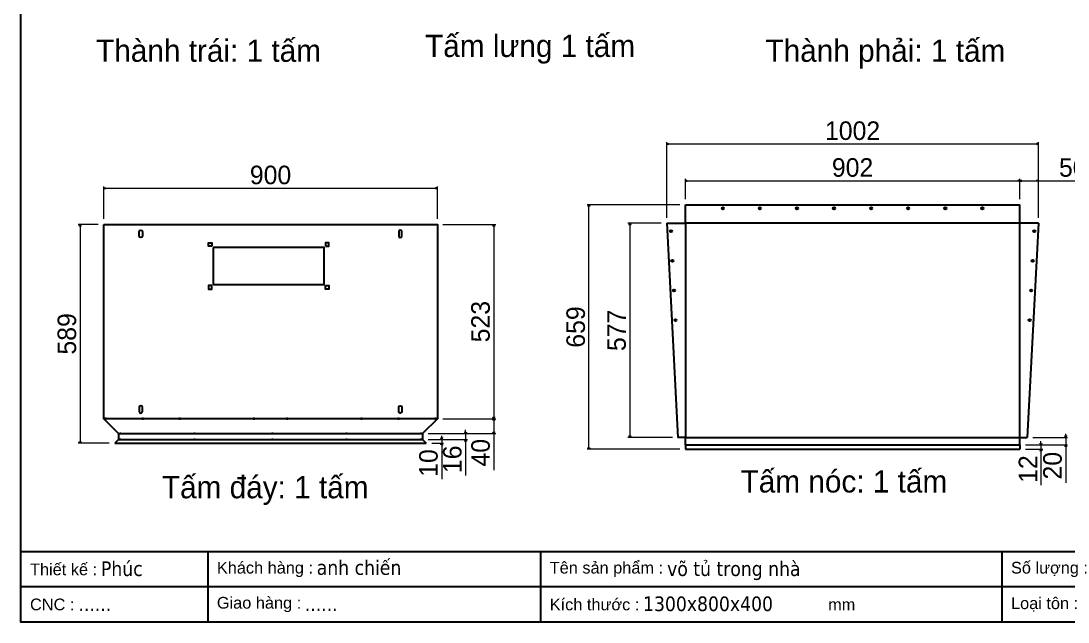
# Model space of a CAD drawing. Header units: millimetres. Extents: x 0 to 4677, y 0 to 3307.
# Drawn here: x 0 to 2824, y 0 to 1619 of the extents above; entities that cross this region are included whole.
import ezdxf
from ezdxf.enums import TextEntityAlignment as Align

# ---------------------------------------------------------------- set-up
doc = ezdxf.new("R2010")
doc.units = ezdxf.units.MM
doc.layers.add('DIM', color=253, linetype='Continuous')
doc.styles.add('Arial', font='arial.ttf')
doc.styles.add('Tahoma (Input Text)', font='tahoma.ttf')
doc.dimstyles.new('CNC', dxfattribs={"dimtxt": 50, "dimasz": 5, "dimexe": 5, "dimexo": 15, "dimgap": 10, "dimtad": 1, "dimdec": 0, "dimtxsty": 'Standard', "dimblk": 'OPEN30', "dimcen": 10, "dimclrd": 5, "dimclre": 5, "dimclrt": 3, "dimazin": 3, "dimtfac": 1, "dimtdec": 0, "dimtmove": 0, "dimatfit": 3, "dimldrblk": 'ARCHTICK', "dimlwd": 9, "dimlwe": 9})

# ---------------------------------------------------------------- blocks, each defined once
blk = doc.blocks.new('khungtenAsean2')
at = {"color": 7}
for p, q in [((2970, -1980), (0, -1980)), ((320, -1980), (320, -2100)), ((890, -1980), (890, -2100)), ((1680, -1980), (1680, -2100)), ((2020, -2040), (0, -2040))]:
    blk.add_line(p, q, dxfattribs=at)
blk.add_lwpolyline([(0, 0), (2970, 0), (2970, -2100), (0, -2100)], close=True, dxfattribs=at)
at = {"color": 2, "char_height": 20, "width": 917.634, "attachment_point": 4, "style": 'Arial'}
for s, insert in [('  Thiết kế :', (0, -2010)), ('  Khách hàng :', (320, -2010)), ('  Tên sản phẩm :', (890, -2010)), ('  Số lượng :', (1680, -2010)), ('  CNC :', (0, -2070)), ('  Giao hàng :', (320, -2070)), ('  Kích thước :', (890, -2070)), ('  Loại tôn :', (1680, -2070)), ('mm', (1382.3, -2070))]:
    blk.add_mtext(s, dxfattribs=dict(at, insert=insert))
at = {"color": 1, "style": 'Tahoma (Input Text)', "flags": 8}
for tag, p in [('#01', (137.1, -2021.3)), ('#03', (506.6, -2019.3)), ('#05', (1106.6, -2021.3)), ('#07', (1834.7, -2021.3)), ('#09', (2146.7, -2021.3)), ('#02', (98.5, -2081.3)), ('#04', (486.1, -2081.3)), ('#06', (1065.3, -2081.3)), ('#08', (1817.4, -2081.3)), ('#10', (2146.7, -2081.3))]:
    blk.add_attdef(tag, p, '', height=25, dxfattribs=at)
blk.add_attdef('#11', text='', height=25, dxfattribs=at).set_placement((2915, -2067.3), align=Align.CENTER)
blk = doc.blocks.new('*D15')
at = {"color": 0, "linetype": 'ByBlock', "lineweight": -2}
for p, q in [((223.1, 1168.6), (228.1, 1169.9)), ((228.1, 1167.2), (223.1, 1168.6)), ((223.1, 1168.6), (228.1, 1168.6)), ((1118.1, 1169.9), (1123.1, 1168.6)), ((1123.1, 1168.6), (1118.1, 1167.2)), ((1123.1, 1168.6), (1118.1, 1168.6))]:
    blk.add_line(p, q, dxfattribs=at)
at = {"layer": 'Defpoints', "color": 0, "transparency": 16777216}
for p in [(1123.1, 1168.6), (223.1, 1070.8), (1123.1, 1070.8)]:
    blk.add_point(p, dxfattribs=at)
at = {"layer": 'DIM', "color": 5, "lineweight": 9, "transparency": 16777216}
for p, q in [((223.1, 1085.8), (223.1, 1173.6)), ((228.1, 1168.6), (1118.1, 1168.6)), ((1123.1, 1085.8), (1123.1, 1173.6))]:
    blk.add_line(p, q, dxfattribs=at)
at = {"layer": 'DIM', "color": 3, "transparency": 16777216, "insert": (673.1, 1204.1), "char_height": 50, "attachment_point": 5}
blk.add_mtext('900', dxfattribs=at)
blk = doc.blocks.new('_ArchTick')
at = {"color": 0, "const_width": 0.15}
blk.add_lwpolyline([(-0.5, -0.5), (0.5, 0.5)], dxfattribs=at)
blk = doc.blocks.new('_Open30')
at = {"color": 0, "linetype": 'ByBlock', "lineweight": -2}
for p, q in [((-1, 0.27), (0, 0)), ((0, 0), (-1, -0.27)), ((0, 0), (-1, 0))]:
    blk.add_line(p, q, dxfattribs=at)
blk = doc.blocks.new('*D16')
at = {"color": 0, "linetype": 'ByBlock', "lineweight": -2}
for p, q in [((1273.8, 1065.8), (1275.2, 1070.8)), ((1275.2, 1070.8), (1276.5, 1065.8)), ((1275.2, 1070.8), (1275.2, 1065.8)), ((1275.2, 547.8), (1273.8, 552.8)), ((1276.5, 552.8), (1275.2, 547.8)), ((1275.2, 547.8), (1275.2, 552.8))]:
    blk.add_line(p, q, dxfattribs=at)
at = {"layer": 'Defpoints', "color": 0, "transparency": 16777216}
for p in [(1123.1, 1070.8), (1123.1, 547.8), (1275.2, 547.8)]:
    blk.add_point(p, dxfattribs=at)
at = {"layer": 'DIM', "color": 5, "lineweight": 9, "transparency": 16777216}
for p, q in [((1138.1, 1070.8), (1280.2, 1070.8)), ((1275.2, 1065.8), (1275.2, 552.8)), ((1138.1, 547.8), (1280.2, 547.8))]:
    blk.add_line(p, q, dxfattribs=at)
at = {"layer": 'DIM', "color": 3, "transparency": 16777216, "insert": (1239.6, 809.3), "char_height": 50, "attachment_point": 5, "rotation": 90}
blk.add_mtext('523', dxfattribs=at)
blk = doc.blocks.new('A$C69525F90')
at = {"color": 2}
for p, q in [((14.7, 8.6), (3.2, 8.6)), ((3.2, 0.1), (14.7, 0.1))]:
    blk.add_line(p, q, dxfattribs=at)
for centre, start, end in [((3.2, 4.3), 90, 270), ((14.7, 4.3), 270, 90)]:
    blk.add_arc(centre, 4.25, start, end, dxfattribs=at)
blk = doc.blocks.new('*D17')
at = {"color": 0, "linetype": 'ByBlock', "lineweight": -2}
for p, q in [((1273.8, 542.8), (1275.2, 547.8)), ((1275.2, 547.8), (1276.5, 542.8)), ((1275.2, 547.8), (1275.2, 542.8)), ((1275.2, 507.8), (1273.8, 512.8)), ((1276.5, 512.8), (1275.2, 507.8)), ((1275.2, 507.8), (1275.2, 512.8))]:
    blk.add_line(p, q, dxfattribs=at)
at = {"layer": 'Defpoints', "color": 0, "transparency": 16777216}
for p in [(1123.1, 547.8), (1083.1, 507.8), (1275.2, 507.8)]:
    blk.add_point(p, dxfattribs=at)
at = {"layer": 'DIM', "color": 5, "lineweight": 9, "transparency": 16777216}
for p, q in [((1138.1, 547.8), (1280.2, 547.8)), ((1275.2, 542.8), (1275.2, 512.8)), ((1098.1, 507.8), (1280.2, 507.8)), ((1275.2, 507.8), (1275.2, 409.3))]:
    blk.add_line(p, q, dxfattribs=at)
at = {"layer": 'DIM', "color": 3, "transparency": 16777216, "insert": (1239.7, 456.1), "char_height": 50, "attachment_point": 5, "rotation": 90}
blk.add_mtext('40', dxfattribs=at)
blk = doc.blocks.new('*D18')
at = {"color": 0, "linetype": 'ByBlock', "lineweight": -2}
for p, q in [((1198.9, 507.8), (1197.6, 512.8)), ((1200.3, 512.8), (1198.9, 507.8)), ((1198.9, 507.8), (1198.9, 512.8)), ((1197.6, 486.8), (1198.9, 491.8)), ((1198.9, 491.8), (1200.3, 486.8)), ((1198.9, 491.8), (1198.9, 486.8))]:
    blk.add_line(p, q, dxfattribs=at)
at = {"layer": 'Defpoints', "color": 0, "transparency": 16777216}
for p in [(1083.1, 507.8), (1083.1, 491.8), (1198.9, 491.8)]:
    blk.add_point(p, dxfattribs=at)
at = {"layer": 'DIM', "color": 5, "lineweight": 9, "transparency": 16777216}
for p, q in [((1198.9, 512.8), (1198.9, 517.8)), ((1098.1, 507.8), (1203.9, 507.8)), ((1098.1, 491.8), (1203.9, 491.8)), ((1198.9, 507.8), (1198.9, 491.8)), ((1198.9, 486.8), (1198.9, 394.9))]:
    blk.add_line(p, q, dxfattribs=at)
at = {"layer": 'DIM', "color": 3, "transparency": 16777216, "insert": (1163.4, 438.4), "char_height": 50, "attachment_point": 5, "rotation": 90}
blk.add_mtext('16', dxfattribs=at)
blk = doc.blocks.new('*D19')
at = {"color": 0, "linetype": 'ByBlock', "lineweight": -2}
for p, q in [((1134.6, 491.8), (1133.3, 496.8)), ((1133.3, 476.8), (1134.6, 481.8)), ((1136, 496.8), (1134.6, 491.8)), ((1134.6, 491.8), (1134.6, 496.8)), ((1134.6, 481.8), (1136, 476.8)), ((1134.6, 481.8), (1134.6, 476.8))]:
    blk.add_line(p, q, dxfattribs=at)
at = {"layer": 'Defpoints', "color": 0, "transparency": 16777216}
for p in [(1083.1, 491.8), (1093.1, 481.8), (1134.6, 481.8)]:
    blk.add_point(p, dxfattribs=at)
at = {"layer": 'DIM', "color": 5, "lineweight": 9, "transparency": 16777216}
for p, q in [((1098.1, 491.8), (1139.6, 491.8)), ((1108.1, 481.8), (1139.6, 481.8)), ((1134.6, 496.8), (1134.6, 501.8)), ((1134.6, 491.8), (1134.6, 481.8)), ((1134.6, 476.8), (1134.6, 385.1))]:
    blk.add_line(p, q, dxfattribs=at)
at = {"layer": 'DIM', "color": 3, "transparency": 16777216, "insert": (1099.1, 428.4), "char_height": 50, "attachment_point": 5, "rotation": 90}
blk.add_mtext('10', dxfattribs=at)
blk = doc.blocks.new('*D20')
at = {"color": 0, "linetype": 'ByBlock', "lineweight": -2}
for p, q in [((158.3, 1065.8), (159.6, 1070.8)), ((159.6, 1070.8), (160.9, 1065.8)), ((159.6, 1070.8), (159.6, 1065.8)), ((159.6, 481.8), (158.3, 486.8)), ((160.9, 486.8), (159.6, 481.8)), ((159.6, 481.8), (159.6, 486.8))]:
    blk.add_line(p, q, dxfattribs=at)
at = {"layer": 'Defpoints', "color": 0, "transparency": 16777216}
for p in [(223.1, 1070.8), (159.6, 481.8), (253.1, 481.8)]:
    blk.add_point(p, dxfattribs=at)
at = {"layer": 'DIM', "color": 5, "lineweight": 9, "transparency": 16777216}
for p, q in [((208.1, 1070.8), (154.6, 1070.8)), ((159.6, 1065.8), (159.6, 486.8)), ((238.1, 481.8), (154.6, 481.8))]:
    blk.add_line(p, q, dxfattribs=at)
at = {"layer": 'DIM', "color": 3, "transparency": 16777216, "insert": (124.1, 776.3), "char_height": 50, "attachment_point": 5, "rotation": 90}
blk.add_mtext('589', dxfattribs=at)
blk = doc.blocks.new('*D27')
at = {"color": 0, "linetype": 'ByBlock', "lineweight": -2}
for p, q in [((2693.6, 1188.8), (2698.6, 1190.2)), ((2698.6, 1187.5), (2693.6, 1188.8)), ((2693.6, 1188.8), (2698.6, 1188.8)), ((2738.6, 1190.2), (2743.6, 1188.8)), ((2743.6, 1188.8), (2738.6, 1187.5)), ((2743.6, 1188.8), (2738.6, 1188.8))]:
    blk.add_line(p, q, dxfattribs=at)
at = {"layer": 'Defpoints', "color": 0, "transparency": 16777216}
for p in [(2693.6, 1188.8), (2693.6, 1124.3), (2743.6, 1074.3)]:
    blk.add_point(p, dxfattribs=at)
at = {"layer": 'DIM', "color": 5, "lineweight": 9, "transparency": 16777216}
for p, q in [((2693.6, 1139.3), (2693.6, 1193.8)), ((2698.6, 1188.8), (2738.6, 1188.8)), ((2743.6, 1089.3), (2743.6, 1193.8)), ((2743.6, 1188.8), (2882.1, 1188.8))]:
    blk.add_line(p, q, dxfattribs=at)
at = {"layer": 'DIM', "color": 3, "transparency": 16777216, "insert": (2836.4, 1224.3), "char_height": 50, "attachment_point": 5}
blk.add_mtext('50', dxfattribs=at)
blk = doc.blocks.new('*D28')
at = {"color": 0, "linetype": 'ByBlock', "lineweight": -2}
for p, q in [((1791.6, 1188.8), (1796.6, 1190.2)), ((1796.6, 1187.5), (1791.6, 1188.8)), ((1791.6, 1188.8), (1796.6, 1188.8)), ((2688.6, 1190.2), (2693.6, 1188.8)), ((2693.6, 1188.8), (2688.6, 1187.5)), ((2693.6, 1188.8), (2688.6, 1188.8))]:
    blk.add_line(p, q, dxfattribs=at)
at = {"layer": 'Defpoints', "color": 0, "transparency": 16777216}
for p in [(2693.6, 1188.8), (1791.6, 1124.3), (2693.6, 1124.3)]:
    blk.add_point(p, dxfattribs=at)
at = {"layer": 'DIM', "color": 5, "lineweight": 9, "transparency": 16777216}
for p, q in [((1791.6, 1139.3), (1791.6, 1193.8)), ((1796.6, 1188.8), (2688.6, 1188.8)), ((2693.6, 1139.3), (2693.6, 1193.8))]:
    blk.add_line(p, q, dxfattribs=at)
at = {"layer": 'DIM', "color": 3, "transparency": 16777216, "insert": (2242.6, 1224.3), "char_height": 50, "attachment_point": 5}
blk.add_mtext('902', dxfattribs=at)
blk = doc.blocks.new('*D29')
at = {"color": 0, "linetype": 'ByBlock', "lineweight": -2}
for p, q in [((1640.6, 1069.3), (1641.9, 1074.3)), ((1641.9, 1074.3), (1643.3, 1069.3)), ((1641.9, 1074.3), (1641.9, 1069.3)), ((1641.9, 497.3), (1640.6, 502.3)), ((1643.3, 502.3), (1641.9, 497.3)), ((1641.9, 497.3), (1641.9, 502.3))]:
    blk.add_line(p, q, dxfattribs=at)
at = {"layer": 'Defpoints', "color": 0, "transparency": 16777216}
for p in [(1741.6, 1074.3), (1641.9, 497.3), (1771.6, 497.3)]:
    blk.add_point(p, dxfattribs=at)
at = {"layer": 'DIM', "color": 5, "lineweight": 9, "transparency": 16777216}
for p, q in [((1726.6, 1074.3), (1636.9, 1074.3)), ((1641.9, 1069.3), (1641.9, 502.3)), ((1756.6, 497.3), (1636.9, 497.3))]:
    blk.add_line(p, q, dxfattribs=at)
at = {"layer": 'DIM', "color": 3, "transparency": 16777216, "insert": (1606.5, 785.8), "char_height": 50, "attachment_point": 5, "rotation": 90}
blk.add_mtext('577', dxfattribs=at)
blk = doc.blocks.new('*D30')
at = {"color": 0, "linetype": 'ByBlock', "lineweight": -2}
for p, q in [((1530.4, 1119.3), (1531.7, 1124.3)), ((1531.7, 1124.3), (1533.1, 1119.3)), ((1531.7, 1124.3), (1531.7, 1119.3)), ((1531.7, 465.3), (1530.4, 470.3)), ((1533.1, 470.3), (1531.7, 465.3)), ((1531.7, 465.3), (1531.7, 470.3))]:
    blk.add_line(p, q, dxfattribs=at)
at = {"layer": 'Defpoints', "color": 0, "transparency": 16777216}
for p in [(1531.7, 1124.3), (1791.6, 1124.3), (1791.6, 465.3)]:
    blk.add_point(p, dxfattribs=at)
at = {"layer": 'DIM', "color": 5, "lineweight": 9, "transparency": 16777216}
for p, q in [((1776.6, 1124.3), (1526.7, 1124.3)), ((1531.7, 470.3), (1531.7, 1119.3)), ((1776.6, 465.3), (1526.7, 465.3))]:
    blk.add_line(p, q, dxfattribs=at)
at = {"layer": 'DIM', "color": 3, "transparency": 16777216, "insert": (1496.2, 794.8), "char_height": 50, "attachment_point": 5, "rotation": 90}
blk.add_mtext('659', dxfattribs=at)
blk = doc.blocks.new('*D31')
at = {"color": 0, "linetype": 'ByBlock', "lineweight": -2}
for p, q in [((2817.5, 497.3), (2816.1, 502.3)), ((2818.8, 502.3), (2817.5, 497.3)), ((2817.5, 497.3), (2817.5, 502.3)), ((2816.1, 472.3), (2817.5, 477.3)), ((2817.5, 477.3), (2818.8, 472.3)), ((2817.5, 477.3), (2817.5, 472.3))]:
    blk.add_line(p, q, dxfattribs=at)
at = {"layer": 'Defpoints', "color": 0, "transparency": 16777216}
for p in [(2713.6, 497.3), (2693.6, 477.3), (2817.5, 477.3)]:
    blk.add_point(p, dxfattribs=at)
at = {"layer": 'DIM', "color": 5, "lineweight": 9, "transparency": 16777216}
for p, q in [((2728.6, 497.3), (2822.5, 497.3)), ((2817.5, 502.3), (2817.5, 507.3)), ((2817.5, 497.3), (2817.5, 477.3)), ((2708.6, 477.3), (2822.5, 477.3)), ((2817.5, 472.3), (2817.5, 375))]:
    blk.add_line(p, q, dxfattribs=at)
at = {"layer": 'DIM', "color": 3, "transparency": 16777216, "insert": (2781.9, 421.2), "char_height": 50, "attachment_point": 5, "rotation": 90}
blk.add_mtext('20', dxfattribs=at)
blk = doc.blocks.new('*D32')
at = {"color": 0, "linetype": 'ByBlock', "lineweight": -2}
for p, q in [((2750.6, 477.3), (2749.3, 482.3)), ((2751.9, 482.3), (2750.6, 477.3)), ((2750.6, 477.3), (2750.6, 482.3)), ((2749.3, 460.3), (2750.6, 465.3)), ((2750.6, 465.3), (2751.9, 460.3)), ((2750.6, 465.3), (2750.6, 460.3))]:
    blk.add_line(p, q, dxfattribs=at)
at = {"layer": 'Defpoints', "color": 0, "transparency": 16777216}
for p in [(2693.6, 477.3), (2693.6, 465.3), (2750.6, 465.3)]:
    blk.add_point(p, dxfattribs=at)
at = {"layer": 'DIM', "color": 5, "lineweight": 9, "transparency": 16777216}
for p, q in [((2750.6, 482.3), (2750.6, 487.3)), ((2708.6, 477.3), (2755.6, 477.3)), ((2708.6, 465.3), (2755.6, 465.3)), ((2750.6, 477.3), (2750.6, 465.3)), ((2750.6, 460.3), (2750.6, 368.9))]:
    blk.add_line(p, q, dxfattribs=at)
at = {"layer": 'DIM', "color": 3, "transparency": 16777216, "insert": (2715.5, 412.1), "char_height": 50, "attachment_point": 5, "rotation": 90}
blk.add_mtext('12', dxfattribs=at)
blk = doc.blocks.new('*D33')
at = {"color": 0, "linetype": 'ByBlock', "lineweight": -2}
for p, q in [((1741.6, 1287.9), (1746.6, 1289.2)), ((1746.6, 1286.6), (1741.6, 1287.9)), ((1741.6, 1287.9), (1746.6, 1287.9)), ((2738.6, 1289.2), (2743.6, 1287.9)), ((2743.6, 1287.9), (2738.6, 1286.6)), ((2743.6, 1287.9), (2738.6, 1287.9))]:
    blk.add_line(p, q, dxfattribs=at)
at = {"layer": 'Defpoints', "color": 0, "transparency": 16777216}
for p in [(2743.6, 1287.9), (1741.6, 1074.3), (2743.6, 1074.3)]:
    blk.add_point(p, dxfattribs=at)
at = {"layer": 'DIM', "color": 5, "lineweight": 9, "transparency": 16777216}
for p, q in [((1741.6, 1089.3), (1741.6, 1292.9)), ((1746.6, 1287.9), (2738.6, 1287.9)), ((2743.6, 1089.3), (2743.6, 1292.9))]:
    blk.add_line(p, q, dxfattribs=at)
at = {"layer": 'DIM', "color": 3, "transparency": 16777216, "insert": (2242.6, 1323.4), "char_height": 50, "attachment_point": 5}
blk.add_mtext('1002', dxfattribs=at)

msp = doc.modelspace()

# ---------------------------------------------------------------- linework, layer by layer
for p, q in [((1791.6, 1124.3), (2693.6, 1124.3)), ((1741.6, 1074.3), (1771.6, 497.3)), ((2743.6, 1074.3), (2713.6, 497.3)), ((223.1, 547.8), (263.1, 507.8)), ((1123.1, 547.8), (1083.1, 507.8)), ((263.1, 491.8), (253.1, 481.8)), ((253.1, 481.8), (1093.1, 481.8)), ((263.1, 507.8), (1083.1, 507.8)), ((263.1, 507.8), (263.1, 491.8)), ((263.1, 491.8), (1083.1, 491.8)), ((1083.1, 507.8), (1083.1, 491.8)), ((1083.1, 491.8), (1093.1, 481.8)), ((1791.6, 497.3), (2693.6, 497.3)), ((1791.6, 477.3), (2693.6, 477.3)), ((1791.6, 477.3), (1791.6, 465.3)), ((1791.6, 465.3), (2693.6, 465.3)), ((2693.6, 477.3), (2693.6, 465.3))]:
    msp.add_line(p, q)
for points in [[(1741.6, 1074.3), (1791.6, 1074.3), (1791.6, 1124.3)], [(2743.6, 1074.3), (2693.6, 1074.3), (2693.6, 1124.3)], [(1791.6, 477.3), (1791.6, 497.3), (1771.6, 497.3)], [(2693.6, 477.3), (2693.6, 497.3), (2713.6, 497.3)]]:
    msp.add_lwpolyline(points)
for points in [[(1791.6, 497.3), (2693.6, 497.3), (2693.6, 1074.3), (1791.6, 1074.3)], [(223.1, 1070.8), (1123.1, 1070.8), (1123.1, 547.8), (223.1, 547.8)]]:
    msp.add_lwpolyline(points, close=True)
at = {"color": 2}
for points in [[(515, 1012.4), (506, 1012.4), (506, 1021.4), (515, 1021.4)], [(821.2, 1012.4), (830.2, 1012.4), (830.2, 1021.4), (821.2, 1021.4)], [(518.1, 1009.3), (518.1, 909.3), (818.1, 909.3), (818.1, 1009.3)], [(515, 906.2), (506, 906.2), (506, 897.2), (515, 897.2)], [(821.2, 906.2), (830.2, 906.2), (830.2, 897.2), (821.2, 897.2)]]:
    msp.add_lwpolyline(points, close=True, dxfattribs=at)
at = {"color": 2, "ltscale": 3}
for centre in [(1892.6, 1114.3), (1992.6, 1114.3), (2092.6, 1114.3), (2192.6, 1114.3), (2292.6, 1114.3), (2392.6, 1114.3), (2492.6, 1114.3), (2592.6, 1114.3), (1752.7, 1053), (2732.5, 1053), (1756.8, 973.1), (2728.4, 973.1), (1761, 893.2), (2724.2, 893.2), (1765.1, 813.3), (2720, 813.3)]:
    msp.add_circle(centre, 3, dxfattribs=at)
at = {"color": 2}
for centre in [(228.1, 547.8), (328.1, 547.8), (428.1, 547.8), (628.1, 547.8), (718.1, 547.8), (918.1, 547.8), (1018.1, 547.8), (1118.1, 547.8)]:
    msp.add_circle(centre, 1.5, dxfattribs=at)
for centre in [(268.1, 507.8), (468.1, 507.8), (678.1, 507.8), (878.1, 507.8), (1078.1, 507.8), (268.1, 491.8), (468.1, 491.8), (678.1, 491.8), (878.1, 491.8), (1078.1, 491.8)]:
    msp.add_circle(centre, 1)

# ---------------------------------------------------------------- block references
at = {"color": 7}
ref = msp.add_blockref('khungtenAsean2', (0, 3306.7), dxfattribs=dict(at, xscale=1.574640000108047, yscale=1.574640000108047, zscale=1.574640000108047))
ref.add_attrib('#06', '1300x800x400', (1677.5, 29.5), dxfattribs={"color": 1, "height": 39.366, "style": 'Tahoma (Input Text)'})
ref.add_attrib('#05', 'võ tủ trong nhà', (1742.5, 124), dxfattribs={"color": 1, "height": 39.366, "style": 'Tahoma (Input Text)'})
ref.add_attrib('#04', '......', (765.4, 29.5), dxfattribs={"color": 1, "height": 39.37, "style": 'Tahoma (Input Text)'})
ref.add_attrib('#03', 'anh chiến', (797.7, 127.1), dxfattribs={"color": 1, "height": 39.37, "style": 'Tahoma (Input Text)'})
ref.add_attrib('#02', '......', (155, 29.5), dxfattribs={"color": 1, "height": 39.37, "style": 'Tahoma (Input Text)'})
ref.add_attrib('#01', 'Phúc', (215.8, 124), dxfattribs={"color": 1, "height": 39.37, "style": 'Tahoma (Input Text)'})
at = {"color": 7, "xscale": -1}
for p, rotation in [((318.8, 1036.8), 270), ((1027.3, 581.8), 90)]:
    msp.add_blockref('A$C69525F90', p, dxfattribs=dict(at, rotation=rotation))
at = {"color": 7}
for p, rotation in [((1027.3, 1036.8), 90), ((318.8, 581.8), 270)]:
    msp.add_blockref('A$C69525F90', p, dxfattribs=dict(at, rotation=rotation))

# ---------------------------------------------------------------- texts
at = {"color": 7, "char_height": 60, "width": 1000, "attachment_point": 2}
for s, insert in [('Tấm lưng 1 tấm ', (1373, 1582.2)), ('Thành trái: 1 tấm', (505.9, 1569.3)), ('Thành phải: 1 tấm', (2331.1, 1569.3)), ('Tấm đáy: 1 tấm', (658.7, 393.4)), ('Tấm nóc: 1 tấm', (2219.2, 408.9))]:
    msp.add_mtext(s, dxfattribs=dict(at, insert=insert))

# ---------------------------------------------------------------- dimensions: what is measured, and where the dimension line sits
at = {"layer": 'DIM'}
for base, p1, p2, picture, middle in [((2743.6, 1287.9), (1741.6, 1074.3), (2743.6, 1074.3), '*D33', (2242.6, 1323.4)), ((2693.6, 1188.8), (1791.6, 1124.3), (2693.6, 1124.3), '*D28', (2242.6, 1224.3)), ((1123.1, 1168.6), (223.1, 1070.8), (1123.1, 1070.8), '*D15', (673.1, 1204.1))]:
    dim = msp.add_linear_dim(base=base, p1=p1, p2=p2, dimstyle='CNC', dxfattribs=at)
    dim.commit()
    dim.dimension.update_dxf_attribs({"geometry": picture, "text_midpoint": middle})
dim = msp.add_linear_dim(base=(2693.6, 1188.8), p1=(2743.6, 1074.3), p2=(2693.6, 1124.3), dimstyle='CNC', dxfattribs=at)
dim.commit()
dim.dimension.update_dxf_attribs({"geometry": '*D27', "text_midpoint": (2836.4, 1188.8), "dimtype": 160})
for base, p1, p2, picture, middle in [((1531.7, 1124.3), (1791.6, 465.3), (1791.6, 1124.3), '*D30', (1496.2, 794.8)), ((1641.9, 497.3), (1741.6, 1074.3), (1771.6, 497.3), '*D29', (1606.5, 785.8)), ((159.6, 481.8), (223.1, 1070.8), (253.1, 481.8), '*D20', (124.1, 776.3)), ((1275.2, 547.8), (1123.1, 1070.8), (1123.1, 547.8), '*D16', (1239.6, 809.3)), ((1275.2, 507.8), (1123.1, 547.8), (1083.1, 507.8), '*D17', (1239.7, 456.1)), ((1198.9, 491.8), (1083.1, 507.8), (1083.1, 491.8), '*D18', (1163.4, 438.4)), ((1134.6, 481.8), (1083.1, 491.8), (1093.1, 481.8), '*D19', (1099.1, 428.4)), ((2750.6, 465.3), (2693.6, 477.3), (2693.6, 465.3), '*D32', (2715.5, 412.1)), ((2817.5, 477.3), (2713.6, 497.3), (2693.6, 477.3), '*D31', (2781.9, 421.2))]:
    dim = msp.add_linear_dim(base=base, p1=p1, p2=p2, angle=90, dimstyle='CNC', dxfattribs=at)
    dim.commit()
    dim.dimension.update_dxf_attribs({"geometry": picture, "text_midpoint": middle})

doc.saveas('drawing.dxf')
